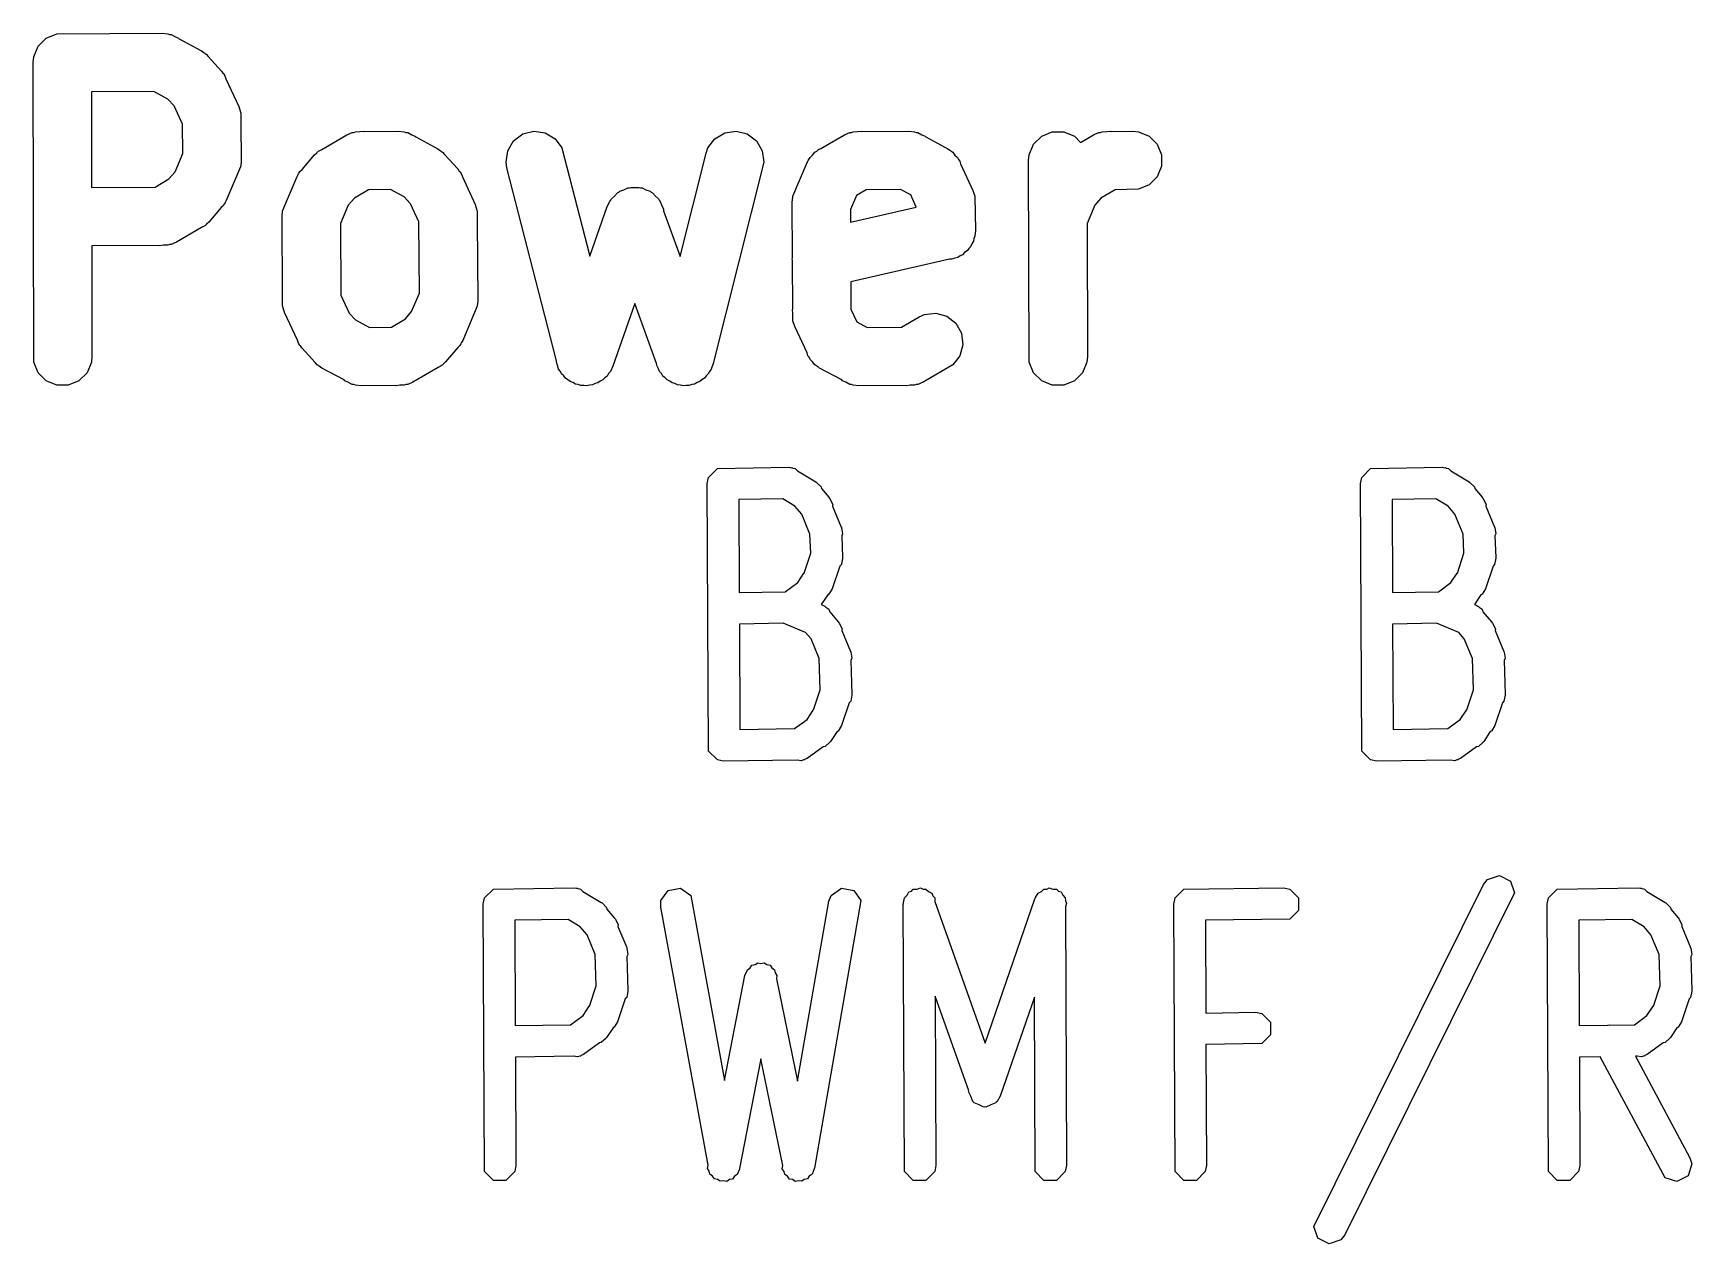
# Model space of a CAD drawing. Extents: x 124 to 187.4, y -113.2 to -74.
# Drawn here: x 180.01 to 185.08, y -92.39 to -88.68 of the extents above; entities that cross this region are included whole.
import ezdxf

# ---------------------------------------------------------------- set-up
doc = ezdxf.new("R2010")
doc.units = 0
doc.layers.add('BLACK', color=7, linetype='CONTINUOUS')

msp = doc.modelspace()

# ---------------------------------------------------------------- linework, layer by layer
at = {"layer": 'BLACK', "linetype": 'CONTINUOUS'}
for p, q in [((180.021716, -88.721471), (180.046547, -88.69664)), ((180.046547, -88.69664), (180.07899, -88.683201)), ((180.07899, -88.683201), (180.40131, -88.681472)), ((180.40131, -88.681472), (180.418868, -88.683201)), ((180.418868, -88.683201), (180.423887, -88.68528)), ((180.423887, -88.68528), (180.429283, -88.685929)), ((180.429283, -88.685929), (180.441794, -88.692697)), ((180.441794, -88.692697), (180.451311, -88.69664)), ((180.451311, -88.69664), (180.453939, -88.699268)), ((180.453939, -88.699268), (180.521623, -88.735887)), ((180.006548, -88.771472), (180.008277, -88.753914)), ((180.008277, -88.753914), (180.021716, -88.721471)), ((180.521623, -88.735887), (180.529702, -88.74154)), ((180.529702, -88.74154), (180.53181, -88.742562)), ((180.53181, -88.742562), (180.533019, -88.743861)), ((180.533019, -88.743861), (180.536079, -88.746002)), ((180.536079, -88.746002), (180.54182, -88.753314)), ((180.54182, -88.753314), (180.582862, -88.797394)), ((180.008277, -89.68903), (180.006548, -88.771472)), ((180.582862, -88.797394), (180.587427, -88.803675)), ((180.587427, -88.803675), (180.589127, -88.80529)), ((180.589127, -88.80529), (180.59005, -88.807283)), ((180.59005, -88.807283), (180.593235, -88.811665)), ((180.593235, -88.811665), (180.596681, -88.8216)), ((180.37578, -88.859974), (180.18502, -88.860997)), ((180.18502, -88.860997), (180.185573, -89.154057)), ((180.418659, -88.883172), (180.37578, -88.859974)), ((180.596681, -88.8216), (180.635934, -88.906347)), ((180.438156, -88.904112), (180.418659, -88.883172)), ((180.463889, -88.959669), (180.438156, -88.904112)), ((180.635934, -88.906347), (180.641485, -88.923094)), ((180.464959, -89.050149), (180.463889, -88.959669)), ((180.641485, -88.923094), (180.641514, -88.924262)), ((180.641514, -88.924262), (180.641962, -88.925342)), ((180.641962, -88.925342), (180.642324, -88.95599)), ((180.642324, -88.95599), (180.642381, -88.958199)), ((180.642381, -88.958199), (180.642351, -88.958275)), ((180.642351, -88.958275), (180.643691, -89.071472)), ((180.889826, -89.037959), (180.966709, -88.99303)), ((180.966709, -88.99303), (180.98286, -88.985929)), ((180.98286, -88.985929), (180.988255, -88.98528)), ((180.988255, -88.98528), (180.993275, -88.983201)), ((180.993275, -88.983201), (181.007051, -88.98302)), ((181.007051, -88.98302), (181.017725, -88.981737)), ((181.017725, -88.981737), (181.021625, -88.982829)), ((181.021625, -88.982829), (181.125119, -88.981472)), ((181.125119, -88.981472), (181.142677, -88.983201)), ((181.142677, -88.983201), (181.147696, -88.98528)), ((181.147696, -88.98528), (181.153091, -88.985929)), ((181.153091, -88.985929), (181.165599, -88.992696)), ((181.165599, -88.992696), (181.17512, -88.99664)), ((181.17512, -88.99664), (181.177749, -88.999269)), ((181.177749, -88.999269), (181.245433, -89.035887)), ((181.45933, -89.04143), (181.477284, -89.01125)), ((181.477284, -89.01125), (181.505421, -88.990239)), ((181.505421, -88.990239), (181.539457, -88.981595)), ((181.539457, -88.981595), (181.574209, -88.986635)), ((181.574209, -88.986635), (181.604389, -89.004589)), ((181.604389, -89.004589), (181.6254, -89.032726)), ((182.072458, -89.032726), (182.09347, -89.004589)), ((182.09347, -89.004589), (182.123649, -88.986634)), ((182.123649, -88.986634), (182.158402, -88.981595)), ((182.158402, -88.981595), (182.192437, -88.990239)), ((182.192437, -88.990239), (182.220574, -89.01125)), ((182.220574, -89.01125), (182.238529, -89.041429)), ((182.418477, -89.03513), (182.490519, -88.99303)), ((182.490519, -88.99303), (182.50667, -88.985929)), ((182.50667, -88.985929), (182.512065, -88.98528)), ((182.512065, -88.98528), (182.517085, -88.983201)), ((182.517085, -88.983201), (182.530493, -88.983064)), ((182.530493, -88.983064), (182.541535, -88.981737)), ((182.541535, -88.981737), (182.545723, -88.982909)), ((182.545723, -88.982909), (182.687024, -88.981472)), ((182.687024, -88.981472), (182.704582, -88.983201)), ((182.704582, -88.983201), (182.709601, -88.98528)), ((182.709601, -88.98528), (182.714996, -88.985929)), ((182.714996, -88.985929), (182.727504, -88.992696)), ((182.727504, -88.992696), (182.737025, -88.99664)), ((182.737025, -88.99664), (182.739654, -88.999269)), ((182.739654, -88.999269), (182.807338, -89.035887)), ((183.069335, -89.021471), (183.094166, -88.99664)), ((183.094166, -88.99664), (183.126609, -88.983201)), ((183.126609, -88.983201), (183.161725, -88.983201)), ((183.161725, -88.983201), (183.194168, -88.99664)), ((183.194168, -88.99664), (183.213376, -89.015848)), ((183.213376, -89.015848), (183.252425, -88.99303)), ((183.252425, -88.99303), (183.268575, -88.985929)), ((183.268575, -88.985929), (183.27397, -88.98528)), ((183.27397, -88.98528), (183.27899, -88.983201)), ((183.27899, -88.983201), (183.293488, -88.982933)), ((183.293488, -88.982933), (183.303441, -88.981737)), ((183.303441, -88.981737), (183.306835, -88.982687)), ((183.306835, -88.982687), (183.372738, -88.981472)), ((183.372738, -88.981472), (183.390296, -88.983201)), ((183.390296, -88.983201), (183.422739, -88.99664)), ((183.422739, -88.99664), (183.44757, -89.021471)), ((180.441312, -89.105662), (180.464959, -89.050149)), ((180.829722, -89.098918), (180.867376, -89.054536)), ((180.867376, -89.054536), (180.874618, -89.047843)), ((180.874618, -89.047843), (180.876064, -89.046002)), ((180.876064, -89.046002), (180.87755, -89.045133)), ((180.87755, -89.045133), (180.880333, -89.042562)), ((180.880333, -89.042562), (180.889826, -89.037959)), ((181.245433, -89.035887), (181.25351, -89.041539)), ((181.25351, -89.041539), (181.25562, -89.042562)), ((181.25562, -89.042562), (181.256831, -89.043863)), ((181.256831, -89.043863), (181.259888, -89.046002)), ((181.259888, -89.046002), (181.265625, -89.053308)), ((181.265625, -89.053308), (181.306672, -89.097394)), ((181.45429, -89.076182), (181.45933, -89.04143)), ((181.6254, -89.032726), (181.710695, -89.364794)), ((181.987002, -89.365782), (182.06646, -89.049318)), ((182.06646, -89.049318), (182.072458, -89.032726)), ((182.238529, -89.041429), (182.243568, -89.076182)), ((182.379568, -89.07186), (182.384921, -89.062433)), ((182.384921, -89.062433), (182.392996, -89.05476)), ((182.392996, -89.05476), (182.399874, -89.046002)), ((182.399874, -89.046002), (182.405954, -89.042448)), ((182.405954, -89.042448), (182.410379, -89.038245)), ((182.410379, -89.038245), (182.418477, -89.03513)), ((182.807338, -89.035887), (182.809997, -89.037747)), ((182.809997, -89.037747), (182.81129, -89.038245)), ((182.81129, -89.038245), (182.812916, -89.03979)), ((182.812916, -89.03979), (182.821793, -89.046002)), ((182.821793, -89.046002), (182.828669, -89.054759)), ((182.828669, -89.054759), (182.836747, -89.062434)), ((182.836747, -89.062434), (182.839694, -89.068798)), ((182.839694, -89.068798), (182.843481, -89.07362)), ((183.054167, -89.071472), (183.055896, -89.053914)), ((183.055896, -89.053914), (183.069335, -89.021471)), ((183.44757, -89.021471), (183.461009, -89.053914)), ((183.461009, -89.053914), (183.461009, -89.08903)), ((180.422297, -89.128075), (180.441312, -89.105662)), ((180.641485, -89.091278), (180.597838, -89.193739)), ((180.641514, -89.090109), (180.641485, -89.091278)), ((180.641962, -89.08903), (180.641514, -89.090109)), ((180.643691, -89.071472), (180.641962, -89.08903)), ((180.814305, -89.120633), (180.81814, -89.113877)), ((180.81814, -89.113877), (180.818908, -89.111665)), ((180.818908, -89.111665), (180.820385, -89.109924)), ((180.820385, -89.109924), (180.823016, -89.10529)), ((180.823016, -89.10529), (180.829722, -89.098918)), ((181.306672, -89.097394), (181.311239, -89.103678)), ((181.311239, -89.103678), (181.312937, -89.105291)), ((181.312937, -89.105291), (181.313859, -89.107281)), ((181.313859, -89.107281), (181.317045, -89.111665)), ((181.317045, -89.111665), (181.320493, -89.121605)), ((181.456936, -89.093626), (181.45429, -89.076182)), ((181.608857, -89.685079), (181.456936, -89.093626)), ((182.243568, -89.076182), (182.088541, -89.693626)), ((182.332563, -89.180237), (182.37621, -89.077776)), ((182.37621, -89.077776), (182.377813, -89.074951)), ((182.377813, -89.074951), (182.378186, -89.073621)), ((182.378186, -89.073621), (182.379568, -89.07186)), ((182.843481, -89.07362), (182.845855, -89.082099)), ((182.845855, -89.082099), (182.883553, -89.16349)), ((183.055896, -89.68903), (183.054167, -89.071472)), ((183.461009, -89.08903), (183.44757, -89.121473)), ((180.185573, -89.154057), (180.379618, -89.153016)), ((180.379618, -89.153016), (180.422297, -89.128075)), ((180.770658, -89.223094), (180.814305, -89.120633)), ((181.032818, -89.161183), (180.989845, -89.186296)), ((181.100193, -89.1603), (181.032818, -89.161183)), ((181.142469, -89.183172), (181.100193, -89.1603)), ((181.320493, -89.121605), (181.359743, -89.206347)), ((181.78643, -89.180401), (181.795172, -89.170719)), ((181.795172, -89.170719), (181.799365, -89.168725)), ((181.799365, -89.168725), (181.802814, -89.165612)), ((181.802814, -89.165612), (181.815108, -89.16124)), ((181.815108, -89.16124), (181.826887, -89.155641)), ((181.826887, -89.155641), (181.831524, -89.155403)), ((181.831524, -89.155403), (181.835901, -89.153848)), ((181.835901, -89.153848), (181.848929, -89.154514)), ((181.848929, -89.154514), (181.861957, -89.153848)), ((181.861957, -89.153848), (181.866333, -89.155403)), ((181.866333, -89.155403), (181.870971, -89.155641)), ((181.870971, -89.155641), (181.882749, -89.16124)), ((181.882749, -89.16124), (181.895044, -89.165612)), ((181.895044, -89.165612), (181.898492, -89.168725)), ((181.898492, -89.168725), (181.902686, -89.170719)), ((181.902686, -89.170719), (181.911427, -89.180401)), ((182.556516, -89.161249), (182.527464, -89.178227)), ((182.661871, -89.160177), (182.556516, -89.161249)), ((182.693103, -89.177074), (182.661871, -89.160177)), ((182.883553, -89.16349), (182.889104, -89.180237)), ((183.318739, -89.161062), (183.27556, -89.186295)), ((183.390296, -89.159743), (183.318739, -89.161062)), ((183.422739, -89.146304), (183.390296, -89.159743)), ((183.44757, -89.121473), (183.422739, -89.146304)), ((180.58242, -89.215453), (180.544767, -89.259836)), ((180.589127, -89.209082), (180.58242, -89.215453)), ((180.591757, -89.204447), (180.589127, -89.209082)), ((180.593235, -89.202707), (180.591757, -89.204447)), ((180.594002, -89.200494), (180.593235, -89.202707)), ((180.597838, -89.193739), (180.594002, -89.200494)), ((180.97083, -89.208709), (180.94697, -89.26472)), ((180.989845, -89.186296), (180.97083, -89.208709)), ((181.161967, -89.204113), (181.142469, -89.183172)), ((181.187604, -89.259464), (181.161967, -89.204113)), ((181.359743, -89.206347), (181.365294, -89.223094)), ((181.710695, -89.364794), (181.76413, -89.212749)), ((181.76413, -89.212749), (181.771641, -89.196785)), ((181.771641, -89.196785), (181.774754, -89.193336)), ((181.774754, -89.193336), (181.776748, -89.189143)), ((181.776748, -89.189143), (181.78643, -89.180401)), ((181.911427, -89.180401), (181.92111, -89.189143)), ((181.92111, -89.189143), (181.923103, -89.193336)), ((181.923103, -89.193336), (181.926217, -89.196785)), ((181.926217, -89.196785), (181.930797, -89.209519)), ((181.930797, -89.209519), (181.936188, -89.220858)), ((181.936188, -89.220858), (181.936405, -89.225111)), ((182.330357, -89.200043), (182.332086, -89.182485)), ((182.331168, -89.369192), (182.330357, -89.200043)), ((182.332086, -89.182485), (182.332533, -89.181405)), ((182.332533, -89.181405), (182.332563, -89.180237)), ((182.527464, -89.178227), (182.508817, -89.222)), ((182.508817, -89.222), (182.509002, -89.260491)), ((182.509002, -89.260491), (182.710341, -89.214292)), ((182.710341, -89.214292), (182.693103, -89.177074)), ((182.889104, -89.180237), (182.889133, -89.181405)), ((182.889133, -89.181405), (182.889581, -89.182485)), ((182.889581, -89.182485), (182.891271, -89.283463)), ((183.256545, -89.208709), (183.233025, -89.26392)), ((183.27556, -89.186295), (183.256545, -89.208709)), ((180.53181, -89.27181), (180.522316, -89.276412)), ((180.534592, -89.269238), (180.53181, -89.27181)), ((180.536079, -89.26837), (180.534592, -89.269238)), ((180.537524, -89.266528), (180.536079, -89.26837)), ((180.544767, -89.259836), (180.537524, -89.266528)), ((180.768452, -89.2429), (180.770181, -89.225342)), ((180.76997, -89.484201), (180.768452, -89.2429)), ((180.770181, -89.225342), (180.770628, -89.224262)), ((180.770628, -89.224262), (180.770658, -89.223094)), ((180.94697, -89.26472), (180.948347, -89.483476)), ((181.188981, -89.478223), (181.187604, -89.259464)), ((181.365294, -89.223094), (181.365323, -89.224262)), ((181.365323, -89.224262), (181.365771, -89.225342)), ((181.365771, -89.225342), (181.365908, -89.247164)), ((181.365908, -89.247164), (181.36619, -89.258199)), ((181.36619, -89.258199), (181.365981, -89.258741)), ((181.365981, -89.258741), (181.3675, -89.500043)), ((181.936405, -89.225111), (181.987002, -89.365782)), ((183.233025, -89.26392), (183.234167, -89.671472)), ((180.445434, -89.321342), (180.429283, -89.328443)), ((180.522316, -89.276412), (180.445434, -89.321342)), ((182.885293, -89.318112), (182.879959, -89.326542)), ((182.886614, -89.310476), (182.885293, -89.318112)), ((182.889581, -89.303315), (182.886614, -89.310476)), ((182.89131, -89.285757), (182.889581, -89.303315)), ((182.891271, -89.283463), (182.891282, -89.28351)), ((182.891282, -89.28351), (182.891273, -89.28356)), ((182.891273, -89.28356), (182.89131, -89.285757)), ((180.389747, -89.331327), (180.185909, -89.33242)), ((180.185909, -89.33242), (180.186548, -89.671472)), ((180.394418, -89.332635), (180.389747, -89.331327)), ((180.40602, -89.331239), (180.394418, -89.332635)), ((180.418868, -89.331171), (180.40602, -89.331239)), ((180.423887, -89.329091), (180.418868, -89.331171)), ((180.429283, -89.328443), (180.423887, -89.329091)), ((182.330385, -89.373719), (182.331168, -89.369192)), ((182.331207, -89.377375), (182.330385, -89.373719)), ((182.811637, -89.374028), (182.509879, -89.443268)), ((182.818868, -89.374028), (182.811637, -89.374028)), ((182.827847, -89.370308), (182.818868, -89.374028)), ((182.837816, -89.368021), (182.827847, -89.370308)), ((182.844152, -89.363554), (182.837816, -89.368021)), ((182.851311, -89.360589), (182.844152, -89.363554)), ((182.858363, -89.353536), (182.851311, -89.360589)), ((182.866518, -89.347788), (182.858363, -89.353536)), ((182.870661, -89.341238), (182.866518, -89.347788)), ((182.876142, -89.335758), (182.870661, -89.341238)), ((182.879959, -89.326542), (182.876142, -89.335758)), ((182.331925, -89.526929), (182.331207, -89.377375)), ((182.509879, -89.443268), (182.510277, -89.526388)), ((180.769762, -89.484744), (180.76997, -89.484201)), ((180.770043, -89.495778), (180.769762, -89.484744)), ((180.770181, -89.517601), (180.770043, -89.495778)), ((180.770628, -89.51868), (180.770181, -89.517601)), ((180.770658, -89.519849), (180.770628, -89.51868)), ((180.776209, -89.536596), (180.770658, -89.519849)), ((180.948347, -89.483476), (180.973986, -89.538831)), ((181.165122, -89.534233), (181.188981, -89.478223)), ((181.365294, -89.519849), (181.321648, -89.622309)), ((181.365323, -89.51868), (181.365294, -89.519849)), ((181.365771, -89.517601), (181.365323, -89.51868)), ((181.3675, -89.500043), (181.365771, -89.517601)), ((181.849019, -89.509063), (181.781386, -89.701509)), ((181.915278, -89.693278), (181.849019, -89.509063)), ((182.510277, -89.526388), (182.528564, -89.565869)), ((180.815462, -89.621345), (180.776209, -89.536596)), ((180.973986, -89.538831), (180.993482, -89.559771)), ((180.993482, -89.559771), (181.035758, -89.582643)), ((181.103134, -89.58176), (181.146106, -89.556648)), ((181.146106, -89.556648), (181.165122, -89.534233)), ((182.331667, -89.527601), (182.331925, -89.526929)), ((182.331988, -89.540211), (182.331667, -89.527601)), ((182.332086, -89.560458), (182.331988, -89.540211)), ((182.332533, -89.561537), (182.332086, -89.560458)), ((182.332563, -89.562706), (182.332533, -89.561537)), ((182.338114, -89.579453), (182.332563, -89.562706)), ((182.528564, -89.565869), (182.559795, -89.582766)), ((182.665151, -89.581694), (182.719092, -89.550173)), ((182.719092, -89.550173), (182.735242, -89.543072)), ((182.735242, -89.543072), (182.770108, -89.53888)), ((182.770108, -89.53888), (182.803923, -89.548348)), ((182.803923, -89.548348), (182.831542, -89.570036)), ((182.831542, -89.570036), (182.848758, -89.600643)), ((180.818908, -89.631277), (180.815462, -89.621345)), ((181.035758, -89.582643), (181.103134, -89.58176)), ((181.321648, -89.622309), (181.317812, -89.629064)), ((182.375812, -89.660844), (182.338114, -89.579453)), ((182.559795, -89.582766), (182.665151, -89.581694)), ((182.848758, -89.600643), (182.85295, -89.635508)), ((180.186548, -89.671472), (180.184819, -89.68903)), ((180.822092, -89.635658), (180.818908, -89.631277)), ((180.823016, -89.637653), (180.822092, -89.635658)), ((180.824714, -89.639266), (180.823016, -89.637653)), ((180.82928, -89.645549), (180.824714, -89.639266)), ((180.870322, -89.68963), (180.82928, -89.645549)), ((181.30623, -89.644024), (181.268578, -89.688407)), ((181.312937, -89.637652), (181.30623, -89.644024)), ((181.315567, -89.633018), (181.312937, -89.637652)), ((181.317045, -89.631277), (181.315567, -89.633018)), ((181.317812, -89.629064), (181.317045, -89.631277)), ((182.378186, -89.669323), (182.375812, -89.660844)), ((182.381972, -89.674144), (182.378186, -89.669323)), ((182.384921, -89.680511), (182.381972, -89.674144)), ((182.843481, -89.669324), (182.821793, -89.696942)), ((182.85295, -89.635508), (182.843481, -89.669324)), ((183.234167, -89.671472), (183.232438, -89.68903)), ((180.021716, -89.721473), (180.008277, -89.68903)), ((180.046547, -89.746304), (180.021716, -89.721473)), ((180.17138, -89.721473), (180.146549, -89.746304)), ((180.184819, -89.68903), (180.17138, -89.721473)), ((180.876064, -89.696942), (180.870322, -89.68963)), ((180.879123, -89.699082), (180.876064, -89.696942)), ((180.880332, -89.700381), (180.879123, -89.699082)), ((180.882437, -89.701401), (180.880332, -89.700381)), ((180.890519, -89.707057), (180.882437, -89.701401)), ((180.958203, -89.743675), (180.890519, -89.707057)), ((181.246121, -89.704986), (181.169242, -89.749914)), ((181.255621, -89.700381), (181.246121, -89.704986)), ((181.258403, -89.697809), (181.255621, -89.700381)), ((181.259888, -89.696942), (181.258403, -89.697809)), ((181.261331, -89.695103), (181.259888, -89.696942)), ((181.268578, -89.688407), (181.261331, -89.695103)), ((181.609289, -89.693514), (181.608857, -89.685079)), ((181.613063, -89.701454), (181.609289, -89.693514)), ((181.615315, -89.710218), (181.613063, -89.701454)), ((181.620586, -89.717276), (181.615315, -89.710218)), ((181.624367, -89.725229), (181.620586, -89.717276)), ((181.630989, -89.731207), (181.624367, -89.725229)), ((181.767934, -89.724123), (181.763431, -89.731694)), ((181.773836, -89.717587), (181.767934, -89.724123)), ((181.781347, -89.701623), (181.773836, -89.717587)), ((181.781383, -89.701519), (181.781347, -89.701623)), ((181.781386, -89.701515), (181.781383, -89.701519)), ((181.781386, -89.701509), (181.781386, -89.701515)), ((181.916473, -89.701514), (181.915278, -89.693278)), ((181.920944, -89.709029), (181.916473, -89.701514)), ((181.924022, -89.717587), (181.920944, -89.709029)), ((181.929924, -89.724125), (181.924022, -89.717587)), ((181.934427, -89.731694), (181.929924, -89.724125)), ((182.073491, -89.725229), (182.066871, -89.731205)), ((182.077271, -89.717277), (182.073491, -89.725229)), ((182.082543, -89.710218), (182.077271, -89.717277)), ((182.088541, -89.693626), (182.082543, -89.710218)), ((182.392997, -89.688184), (182.384921, -89.680511)), ((182.399874, -89.696942), (182.392997, -89.688184)), ((182.408753, -89.703155), (182.399874, -89.696942)), ((182.410378, -89.704699), (182.408753, -89.703155)), ((182.411668, -89.705195), (182.410378, -89.704699)), ((182.414329, -89.707057), (182.411668, -89.705195)), ((182.482013, -89.743675), (182.414329, -89.707057)), ((182.821793, -89.696942), (182.731147, -89.749914)), ((183.069335, -89.721473), (183.055896, -89.68903)), ((183.094166, -89.746304), (183.069335, -89.721473)), ((183.218999, -89.721473), (183.194168, -89.746304)), ((183.232438, -89.68903), (183.218999, -89.721473)), ((180.07899, -89.759743), (180.046547, -89.746304)), ((180.114106, -89.759743), (180.07899, -89.759743)), ((180.146549, -89.746304), (180.114106, -89.759743)), ((180.960832, -89.746304), (180.958203, -89.743675)), ((180.970348, -89.750246), (180.960832, -89.746304)), ((180.98286, -89.757015), (180.970348, -89.750246)), ((180.988255, -89.757663), (180.98286, -89.757015)), ((180.993275, -89.759743), (180.988255, -89.757663)), ((181.010833, -89.761472), (180.993275, -89.759743)), ((181.114325, -89.760114), (181.010833, -89.761472)), ((181.118226, -89.761207), (181.114325, -89.760114)), ((181.128899, -89.759923), (181.118226, -89.761207)), ((181.142677, -89.759743), (181.128899, -89.759923)), ((181.147696, -89.757663), (181.142677, -89.759743)), ((181.153091, -89.757015), (181.147696, -89.757663)), ((181.169242, -89.749914), (181.153091, -89.757015)), ((181.636327, -89.738355), (181.630989, -89.731207)), ((181.643894, -89.742857), (181.636327, -89.738355)), ((181.650433, -89.74876), (181.643894, -89.742857)), ((181.658839, -89.751749), (181.650433, -89.74876)), ((181.666506, -89.75631), (181.658839, -89.751749)), ((181.675222, -89.757573), (181.666506, -89.75631)), ((181.68352, -89.760524), (181.675222, -89.757573)), ((181.692428, -89.760068), (181.68352, -89.760524)), ((181.701259, -89.761349), (181.692428, -89.760068)), ((181.709797, -89.75918), (181.701259, -89.761349)), ((181.71859, -89.758731), (181.709797, -89.75918)), ((181.726644, -89.754901), (181.71859, -89.758731)), ((181.735294, -89.752705), (181.726644, -89.754901)), ((181.742353, -89.747433), (181.735294, -89.752705)), ((181.750305, -89.743653), (181.742353, -89.747433)), ((181.756281, -89.737033), (181.750305, -89.743653)), ((181.763431, -89.731694), (181.756281, -89.737033)), ((181.941576, -89.737033), (181.934427, -89.731694)), ((181.947553, -89.743653), (181.941576, -89.737033)), ((181.955504, -89.747433), (181.947553, -89.743653)), ((181.962564, -89.752705), (181.955504, -89.747433)), ((181.971213, -89.754901), (181.962564, -89.752705)), ((181.979268, -89.758731), (181.971213, -89.754901)), ((181.988061, -89.75918), (181.979268, -89.758731)), ((181.9966, -89.761349), (181.988061, -89.75918)), ((182.005429, -89.760068), (181.9966, -89.761349)), ((182.014338, -89.760524), (182.005429, -89.760068)), ((182.022638, -89.757572), (182.014338, -89.760524)), ((182.031352, -89.756309), (182.022638, -89.757572)), ((182.039015, -89.751749), (182.031352, -89.756309)), ((182.047425, -89.74876), (182.039015, -89.751749)), ((182.053963, -89.742857), (182.047425, -89.74876)), ((182.061532, -89.738355), (182.053963, -89.742857)), ((182.066871, -89.731205), (182.061532, -89.738355)), ((182.484642, -89.746304), (182.482013, -89.743675)), ((182.494158, -89.750246), (182.484642, -89.746304)), ((182.50667, -89.757015), (182.494158, -89.750246)), ((182.512065, -89.757663), (182.50667, -89.757015)), ((182.517085, -89.759743), (182.512065, -89.757663)), ((182.534643, -89.761472), (182.517085, -89.759743)), ((182.675942, -89.760034), (182.534643, -89.761472)), ((182.680131, -89.761207), (182.675942, -89.760034)), ((182.691172, -89.759879), (182.680131, -89.761207)), ((182.704582, -89.759743), (182.691172, -89.759879)), ((182.709601, -89.757663), (182.704582, -89.759743)), ((182.714996, -89.757015), (182.709601, -89.757663)), ((182.731147, -89.749914), (182.714996, -89.757015)), ((183.126609, -89.759743), (183.094166, -89.746304)), ((183.161725, -89.759743), (183.126609, -89.759743)), ((183.194168, -89.746304), (183.161725, -89.759743)), ((182.074163, -90.041784), (182.101223, -90.014724)), ((182.101223, -90.014724), (182.320357, -90.010918)), ((182.320357, -90.010918), (182.327605, -90.012359)), ((182.327605, -90.012359), (182.33006, -90.011869)), ((182.33006, -90.011869), (182.332466, -90.013326)), ((182.332466, -90.013326), (182.339491, -90.014724)), ((182.339491, -90.014724), (182.346741, -90.021974)), ((182.346741, -90.021974), (182.402865, -90.055974)), ((184.074163, -90.041784), (184.101223, -90.014724)), ((184.101223, -90.014724), (184.320357, -90.010918)), ((184.320357, -90.010918), (184.327605, -90.012359)), ((184.327605, -90.012359), (184.33006, -90.011869)), ((184.33006, -90.011869), (184.332466, -90.013326)), ((184.332466, -90.013326), (184.339491, -90.014724)), ((184.339491, -90.014724), (184.346741, -90.021974)), ((184.346741, -90.021974), (184.402865, -90.055974)), ((182.070357, -90.060918), (182.074163, -90.041784)), ((182.074163, -90.880052), (182.070357, -90.060918)), ((182.402865, -90.055974), (182.402975, -90.05599)), ((182.402975, -90.05599), (182.403062, -90.056094)), ((182.403062, -90.056094), (182.405235, -90.05741)), ((182.405235, -90.05741), (182.419044, -90.071191)), ((182.419044, -90.071191), (182.420055, -90.07625)), ((182.420055, -90.07625), (182.442571, -90.102957)), ((184.070357, -90.060918), (184.074163, -90.041784)), ((184.074163, -90.880052), (184.070357, -90.060918)), ((184.402865, -90.055974), (184.402975, -90.05599)), ((184.402975, -90.05599), (184.403062, -90.056094)), ((184.403062, -90.056094), (184.405235, -90.05741)), ((184.405235, -90.05741), (184.419044, -90.071191)), ((184.419044, -90.071191), (184.420055, -90.07625)), ((184.420055, -90.07625), (184.442571, -90.102957)), ((182.301295, -90.107775), (182.166868, -90.11011)), ((182.166868, -90.11011), (182.168189, -90.394512)), ((182.338697, -90.130433), (182.301295, -90.107775)), ((182.359381, -90.154967), (182.338697, -90.130433)), ((182.442571, -90.102957), (182.442606, -90.102973)), ((182.442606, -90.102973), (182.442626, -90.103022)), ((182.442626, -90.103022), (182.446071, -90.107108)), ((182.446071, -90.107108), (182.454507, -90.124699)), ((182.454507, -90.124699), (182.453794, -90.129687)), ((182.453794, -90.129687), (182.48077, -90.194099)), ((184.301295, -90.107775), (184.166868, -90.11011)), ((184.166868, -90.11011), (184.168189, -90.394512)), ((184.338697, -90.130433), (184.301295, -90.107775)), ((184.359381, -90.154967), (184.338697, -90.130433)), ((184.442571, -90.102957), (184.442606, -90.102973)), ((184.442606, -90.102973), (184.442626, -90.103022)), ((184.442626, -90.103022), (184.446071, -90.107108)), ((184.446071, -90.107108), (184.454507, -90.124699)), ((184.454507, -90.124699), (184.453794, -90.129687)), ((184.453794, -90.129687), (184.48077, -90.194099)), ((182.384729, -90.215492), (182.359381, -90.154967)), ((184.384729, -90.215492), (184.359381, -90.154967)), ((182.387073, -90.274194), (182.384729, -90.215492)), ((182.48077, -90.194099), (182.480836, -90.194165)), ((182.480836, -90.194165), (182.480839, -90.194264)), ((182.480839, -90.194264), (182.481459, -90.195743)), ((182.481459, -90.195743), (182.484613, -90.214995)), ((182.484613, -90.214995), (182.481905, -90.220951)), ((182.481905, -90.220951), (182.48457, -90.287699)), ((184.387073, -90.274194), (184.384729, -90.215492)), ((184.48077, -90.194099), (184.480836, -90.194165)), ((184.480836, -90.194165), (184.480839, -90.194264)), ((184.480839, -90.194264), (184.481459, -90.195743)), ((184.481459, -90.195743), (184.484613, -90.214995)), ((184.484613, -90.214995), (184.481905, -90.220951)), ((184.481905, -90.220951), (184.48457, -90.287699)), ((182.366875, -90.334958), (182.387073, -90.274194)), ((182.48457, -90.287699), (182.484613, -90.287793)), ((182.484613, -90.287793), (182.484578, -90.287896)), ((182.484578, -90.287896), (182.484642, -90.289489)), ((184.366875, -90.334958), (184.387073, -90.274194)), ((184.48457, -90.287699), (184.484613, -90.287793)), ((184.484613, -90.287793), (184.484578, -90.287896)), ((184.484578, -90.287896), (184.484642, -90.289489)), ((182.347236, -90.36402), (182.366071, -90.33568)), ((182.366071, -90.33568), (182.366875, -90.334958)), ((182.476122, -90.313336), (182.452888, -90.383236)), ((182.480836, -90.308623), (182.476122, -90.313336)), ((182.484642, -90.289489), (182.480836, -90.308623)), ((184.347236, -90.36402), (184.366071, -90.33568)), ((184.366071, -90.33568), (184.366875, -90.334958)), ((184.476122, -90.313336), (184.452888, -90.383236)), ((184.480836, -90.308623), (184.476122, -90.313336)), ((184.484642, -90.289489), (184.480836, -90.308623)), ((182.308873, -90.392069), (182.347236, -90.36402)), ((182.452888, -90.383236), (182.442606, -90.399815)), ((184.308873, -90.392069), (184.347236, -90.36402)), ((184.452888, -90.383236), (184.442606, -90.399815)), ((182.168189, -90.394512), (182.308873, -90.392069)), ((182.43897, -90.401467), (182.41912, -90.431336)), ((182.41912, -90.431336), (182.426378, -90.434274)), ((182.426378, -90.434274), (182.429805, -90.436693)), ((182.429805, -90.436693), (182.431547, -90.436942)), ((182.431547, -90.436942), (182.433586, -90.439361)), ((182.433586, -90.439361), (182.442317, -90.445523)), ((182.442606, -90.399815), (182.43897, -90.401467)), ((184.168189, -90.394512), (184.308873, -90.392069)), ((184.43897, -90.401467), (184.41912, -90.431336)), ((184.41912, -90.431336), (184.426378, -90.434274)), ((184.426378, -90.434274), (184.429805, -90.436693)), ((184.429805, -90.436693), (184.431547, -90.436942)), ((184.431547, -90.436942), (184.433586, -90.439361)), ((184.433586, -90.439361), (184.442317, -90.445523)), ((184.442606, -90.399815), (184.43897, -90.401467)), ((182.302864, -90.4887), (182.168638, -90.491031)), ((182.168638, -90.491031), (182.170137, -90.813665)), ((182.371589, -90.516511), (182.302864, -90.4887)), ((182.442317, -90.445523), (182.445283, -90.453236)), ((182.445283, -90.453236), (182.471142, -90.483909)), ((182.471142, -90.483909), (182.471176, -90.483925)), ((182.471176, -90.483925), (182.471196, -90.483973)), ((182.471196, -90.483973), (182.474642, -90.488061)), ((182.474642, -90.488061), (182.483078, -90.505652)), ((184.302864, -90.4887), (184.168638, -90.491031)), ((184.168638, -90.491031), (184.170137, -90.813665)), ((184.371589, -90.516511), (184.302864, -90.4887)), ((184.442317, -90.445523), (184.445283, -90.453236)), ((184.445283, -90.453236), (184.471142, -90.483909)), ((184.471142, -90.483909), (184.471176, -90.483925)), ((184.471176, -90.483925), (184.471196, -90.483973)), ((184.471196, -90.483973), (184.474642, -90.488061)), ((184.474642, -90.488061), (184.483078, -90.505652)), ((182.387953, -90.535921), (182.371589, -90.516511)), ((182.413274, -90.59638), (182.387953, -90.535921)), ((182.483078, -90.505652), (182.482365, -90.51064)), ((182.482365, -90.51064), (182.509341, -90.57505)), ((184.387953, -90.535921), (184.371589, -90.516511)), ((184.413274, -90.59638), (184.387953, -90.535921)), ((184.483078, -90.505652), (184.482365, -90.51064)), ((184.482365, -90.51064), (184.509341, -90.57505)), ((182.509341, -90.57505), (182.509408, -90.575117)), ((182.509408, -90.575117), (182.50941, -90.575215)), ((182.50941, -90.575215), (182.51003, -90.576694)), ((182.51003, -90.576694), (182.513185, -90.595946)), ((184.509341, -90.57505), (184.509408, -90.575117)), ((184.509408, -90.575117), (184.50941, -90.575215)), ((184.50941, -90.575215), (184.51003, -90.576694)), ((184.51003, -90.576694), (184.513185, -90.595946)), ((182.416006, -90.692157), (182.413274, -90.59638)), ((182.513185, -90.595946), (182.51019, -90.602535)), ((182.51019, -90.602535), (182.513164, -90.706796)), ((184.416006, -90.692157), (184.413274, -90.59638)), ((184.513185, -90.595946), (184.51019, -90.602535)), ((184.51019, -90.602535), (184.513164, -90.706796)), ((182.395447, -90.754005), (182.416006, -90.692157)), ((184.395447, -90.754005), (184.416006, -90.692157)), ((182.504693, -90.732385), (182.481458, -90.802284)), ((182.509408, -90.727671), (182.504693, -90.732385)), ((182.513214, -90.708537), (182.509408, -90.727671)), ((182.513164, -90.706796), (182.513185, -90.706842)), ((182.513185, -90.706842), (182.513167, -90.706895)), ((182.513167, -90.706895), (182.513214, -90.708537)), ((184.504693, -90.732385), (184.481458, -90.802284)), ((184.509408, -90.727671), (184.504693, -90.732385)), ((184.513214, -90.708537), (184.509408, -90.727671)), ((184.513164, -90.706796), (184.513185, -90.706842)), ((184.513185, -90.706842), (184.513167, -90.706895)), ((184.513167, -90.706895), (184.513214, -90.708537)), ((182.337476, -90.811093), (182.375807, -90.783068)), ((182.375807, -90.783068), (182.394641, -90.754728)), ((182.394641, -90.754728), (182.395447, -90.754005)), ((184.337476, -90.811093), (184.375807, -90.783068)), ((184.375807, -90.783068), (184.394641, -90.754728)), ((184.394641, -90.754728), (184.395447, -90.754005)), ((182.170137, -90.813665), (182.337476, -90.811093)), ((182.467541, -90.820514), (182.447656, -90.850437)), ((182.471176, -90.818863), (182.467541, -90.820514)), ((182.481458, -90.802284), (182.471176, -90.818863)), ((184.170137, -90.813665), (184.337476, -90.811093)), ((184.467541, -90.820514), (184.447656, -90.850437)), ((184.471176, -90.818863), (184.467541, -90.820514)), ((184.481458, -90.802284), (184.471176, -90.818863)), ((182.101223, -90.907112), (182.074163, -90.880052)), ((182.425677, -90.866684), (182.376663, -90.902521)), ((182.431547, -90.865846), (182.425677, -90.866684)), ((182.446072, -90.852822), (182.431547, -90.865846)), ((182.447427, -90.850781), (182.446072, -90.852822)), ((182.447615, -90.850645), (182.447427, -90.850781)), ((182.447656, -90.850437), (182.447615, -90.850645)), ((184.101223, -90.907112), (184.074163, -90.880052)), ((184.425677, -90.866684), (184.376663, -90.902521)), ((184.431547, -90.865846), (184.425677, -90.866684)), ((184.446072, -90.852822), (184.431547, -90.865846)), ((184.447427, -90.850781), (184.446072, -90.852822)), ((184.447615, -90.850645), (184.447427, -90.850781)), ((184.447656, -90.850437), (184.447615, -90.850645)), ((182.120357, -90.910918), (182.101223, -90.907112)), ((182.346047, -90.90745), (182.120357, -90.910918)), ((182.358631, -90.909967), (182.346047, -90.90745)), ((182.365447, -90.907152), (182.358631, -90.909967)), ((182.368062, -90.907112), (182.365447, -90.907152)), ((182.369832, -90.905341), (182.368062, -90.907112)), ((182.376663, -90.902521), (182.369832, -90.905341)), ((184.120357, -90.910918), (184.101223, -90.907112)), ((184.346047, -90.90745), (184.120357, -90.910918)), ((184.358631, -90.909967), (184.346047, -90.90745)), ((184.365447, -90.907152), (184.358631, -90.909967)), ((184.368062, -90.907112), (184.365447, -90.907152)), ((184.369832, -90.905341), (184.368062, -90.907112)), ((184.376663, -90.902521), (184.369832, -90.905341)), ((181.388449, -91.329739), (181.415509, -91.302679)), ((181.415509, -91.302679), (181.663214, -91.298873)), ((181.663214, -91.298873), (181.670462, -91.300314)), ((181.670462, -91.300314), (181.672917, -91.299824)), ((181.672917, -91.299824), (181.675323, -91.301281)), ((181.675323, -91.301281), (181.682348, -91.302679)), ((181.682348, -91.302679), (181.689598, -91.309929)), ((181.950543, -91.306762), (181.988216, -91.300035)), ((181.988216, -91.300035), (182.019611, -91.321916)), ((182.449675, -91.321917), (182.48107, -91.300035)), ((182.48107, -91.300035), (182.518743, -91.306762)), ((182.695147, -91.308754), (182.701223, -91.302679)), ((182.701223, -91.302679), (182.712506, -91.302679)), ((182.712506, -91.302679), (182.723157, -91.298951)), ((182.723157, -91.298951), (182.7309, -91.302679)), ((182.7309, -91.302679), (182.739491, -91.302679)), ((182.739491, -91.302679), (182.747469, -91.310657)), ((183.093244, -91.310657), (183.101223, -91.302679)), ((183.101223, -91.302679), (183.109816, -91.302679)), ((183.109816, -91.302679), (183.117557, -91.298952)), ((183.117557, -91.298952), (183.128206, -91.302679)), ((183.128206, -91.302679), (183.139491, -91.302679)), ((183.139491, -91.302679), (183.145567, -91.308755)), ((183.502735, -91.329739), (183.529795, -91.302679)), ((183.529795, -91.302679), (183.834643, -91.298873)), ((183.834643, -91.298873), (183.853777, -91.302679)), ((183.853777, -91.302679), (183.880837, -91.329739)), ((183.927626, -92.335804), (184.447065, -91.288417)), ((184.447065, -91.288417), (184.459026, -91.273005)), ((184.459026, -91.273005), (184.495331, -91.260903)), ((184.495331, -91.260903), (184.529559, -91.278017)), ((184.529559, -91.278017), (184.54166, -91.314322)), ((184.645592, -91.329739), (184.672652, -91.302679)), ((184.672652, -91.302679), (184.920357, -91.298873)), ((184.920357, -91.298873), (184.927605, -91.300314)), ((184.927605, -91.300314), (184.93006, -91.299824)), ((184.93006, -91.299824), (184.932466, -91.301281)), ((184.932466, -91.301281), (184.939491, -91.302679)), ((184.939491, -91.302679), (184.946741, -91.309929)), ((181.384643, -91.348873), (181.388449, -91.329739)), ((181.388449, -92.168007), (181.384643, -91.348873)), ((181.689598, -91.309929), (181.745722, -91.343929)), ((181.745722, -91.343929), (181.745832, -91.343945)), ((181.745832, -91.343945), (181.745919, -91.344049)), ((181.745919, -91.344049), (181.748092, -91.345365)), ((181.748092, -91.345365), (181.761901, -91.359146)), ((181.928279, -91.357663), (181.928662, -91.338157)), ((181.928662, -91.338157), (181.950543, -91.306762)), ((182.019611, -91.321916), (182.123505, -91.888726)), ((182.346751, -91.891197), (182.442565, -91.340084)), ((182.540624, -91.338158), (182.398149, -92.157663)), ((182.442565, -91.340084), (182.449675, -91.321917)), ((182.518743, -91.306762), (182.540624, -91.338158)), ((182.670357, -91.348873), (182.670633, -91.34748)), ((182.674163, -92.168007), (182.670357, -91.348873)), ((182.670435, -91.346073), (182.671251, -91.344378)), ((182.670633, -91.34748), (182.670435, -91.346073)), ((182.671251, -91.344378), (182.674163, -91.329739)), ((182.674163, -91.329739), (182.682141, -91.32176)), ((182.682141, -91.32176), (182.687037, -91.311593)), ((182.687037, -91.311593), (182.695147, -91.308754)), ((182.747469, -91.310657), (182.757637, -91.315553)), ((182.757637, -91.315553), (182.760562, -91.32375)), ((182.760562, -91.32375), (182.766551, -91.329739)), ((182.766551, -91.329739), (182.766601, -91.340674)), ((182.766601, -91.340674), (182.921423, -91.774523)), ((182.921423, -91.774523), (183.073164, -91.332356)), ((183.073164, -91.332356), (183.073885, -91.331132)), ((183.073885, -91.331132), (183.074163, -91.329739)), ((183.074163, -91.329739), (183.075491, -91.32841)), ((183.075491, -91.32841), (183.083077, -91.315553)), ((183.083077, -91.315553), (183.093244, -91.310657)), ((183.145567, -91.308755), (183.153677, -91.311594)), ((183.153677, -91.311594), (183.158571, -91.321759)), ((183.158571, -91.321759), (183.166551, -91.329739)), ((183.166551, -91.329739), (183.166591, -91.338416)), ((183.166591, -91.338416), (183.170278, -91.346074)), ((183.170278, -91.346074), (183.166675, -91.356571)), ((183.498929, -91.348873), (183.502735, -91.329739)), ((183.502735, -92.168007), (183.498929, -91.348873)), ((183.880837, -91.329739), (183.880837, -91.368007)), ((184.54166, -91.314322), (184.022221, -92.36171)), ((184.641786, -91.348873), (184.645592, -91.329739)), ((184.645592, -92.168007), (184.641786, -91.348873)), ((184.946741, -91.309929), (185.002865, -91.343929)), ((185.002865, -91.343929), (185.002975, -91.343945)), ((185.002975, -91.343945), (185.003062, -91.344049)), ((185.003062, -91.344049), (185.005235, -91.345365)), ((185.005235, -91.345365), (185.019044, -91.359146)), ((181.644029, -91.395655), (181.481154, -91.398158)), ((181.481154, -91.398158), (181.482653, -91.720694)), ((181.681554, -91.418388), (181.644029, -91.395655)), ((181.761901, -91.359146), (181.762912, -91.364205)), ((181.762912, -91.364205), (181.785428, -91.390911)), ((181.785428, -91.390911), (181.785462, -91.390927)), ((181.785462, -91.390927), (181.785482, -91.390976)), ((181.785482, -91.390976), (181.788928, -91.395063)), ((181.788928, -91.395063), (181.797364, -91.412654)), ((182.073246, -92.148554), (181.928279, -91.357663)), ((183.166675, -91.356571), (183.170357, -92.148873)), ((183.853777, -91.395067), (183.595441, -91.398292)), ((183.595441, -91.398292), (183.596761, -91.682467)), ((183.880837, -91.368007), (183.853777, -91.395067)), ((184.901172, -91.395655), (184.738297, -91.398158)), ((184.738297, -91.398158), (184.739796, -91.720694)), ((184.938697, -91.418388), (184.901172, -91.395655)), ((185.019044, -91.359146), (185.020055, -91.364205)), ((185.020055, -91.364205), (185.042571, -91.390911)), ((185.042571, -91.390911), (185.042605, -91.390927)), ((185.042605, -91.390927), (185.042625, -91.390976)), ((185.042625, -91.390976), (185.046071, -91.395063)), ((185.046071, -91.395063), (185.054507, -91.412654)), ((181.70224, -91.442925), (181.681554, -91.418388)), ((181.72756, -91.503382), (181.70224, -91.442925)), ((181.797364, -91.412654), (181.796651, -91.417643)), ((181.796651, -91.417643), (181.823627, -91.482053)), ((184.959383, -91.442925), (184.938697, -91.418388)), ((184.984703, -91.503382), (184.959383, -91.442925)), ((185.054507, -91.412654), (185.053794, -91.417643)), ((185.053794, -91.417643), (185.08077, -91.482053)), ((181.730292, -91.599159), (181.72756, -91.503382)), ((181.823627, -91.482053), (181.823694, -91.48212)), ((181.823694, -91.48212), (181.823696, -91.482218)), ((181.823696, -91.482218), (181.824316, -91.483697)), ((181.824316, -91.483697), (181.827471, -91.50295)), ((181.827471, -91.50295), (181.824476, -91.509538)), ((184.987435, -91.599159), (184.984703, -91.503382)), ((185.08077, -91.482053), (185.080837, -91.48212)), ((185.080837, -91.48212), (185.080839, -91.482218)), ((185.080839, -91.482218), (185.081459, -91.483697)), ((185.081459, -91.483697), (185.084614, -91.50295)), ((185.084614, -91.50295), (185.081619, -91.509538)), ((181.824476, -91.509538), (181.82745, -91.613797)), ((182.185614, -91.567638), (182.193099, -91.549622)), ((182.193099, -91.549622), (182.201332, -91.544132)), ((182.201332, -91.544132), (182.206821, -91.5359)), ((182.206821, -91.5359), (182.216621, -91.533939)), ((182.216621, -91.533939), (182.22494, -91.528394)), ((182.22494, -91.528394), (182.234645, -91.530335)), ((182.234645, -91.530335), (182.244346, -91.528395)), ((182.244346, -91.528395), (182.25266, -91.533938)), ((182.25266, -91.533938), (182.262465, -91.535899)), ((182.262465, -91.535899), (182.267955, -91.544134)), ((182.267955, -91.544134), (182.276187, -91.549622)), ((182.276187, -91.549622), (182.27824, -91.559562)), ((185.081619, -91.509538), (185.084593, -91.613797)), ((181.709733, -91.661007), (181.730292, -91.599159)), ((182.123505, -91.888726), (182.185614, -91.567638)), ((182.27824, -91.559562), (182.283693, -91.567741)), ((182.283693, -91.567741), (182.281873, -91.577147)), ((182.281873, -91.577147), (182.346751, -91.891197)), ((184.966876, -91.661007), (184.987435, -91.599159)), ((181.818979, -91.639387), (181.795744, -91.709286)), ((181.823694, -91.634673), (181.818979, -91.639387)), ((181.8275, -91.615539), (181.823694, -91.634673)), ((181.82745, -91.613797), (181.827471, -91.613843)), ((181.827471, -91.613843), (181.827453, -91.613896)), ((181.827453, -91.613896), (181.8275, -91.615539)), ((182.871293, -91.9206), (182.76795, -91.631007)), ((182.76795, -91.631007), (182.770357, -92.148873)), ((183.071678, -91.633389), (182.96755, -91.936819)), ((183.074163, -92.168007), (183.071678, -91.633389)), ((185.076122, -91.639387), (185.052887, -91.709286)), ((185.080837, -91.634673), (185.076122, -91.639387)), ((185.084643, -91.615539), (185.080837, -91.634673)), ((185.084593, -91.613797), (185.084614, -91.613843)), ((185.084614, -91.613843), (185.084596, -91.613896)), ((185.084596, -91.613896), (185.084643, -91.615539)), ((181.651762, -91.718095), (181.690093, -91.69007)), ((181.690093, -91.69007), (181.708928, -91.66173)), ((181.708928, -91.66173), (181.709733, -91.661007)), ((181.795744, -91.709286), (181.785462, -91.725866)), ((183.596761, -91.682467), (183.748929, -91.679825)), ((183.748929, -91.679825), (183.768063, -91.683631)), ((183.768063, -91.683631), (183.795123, -91.710691)), ((184.908905, -91.718095), (184.947236, -91.69007)), ((184.947236, -91.69007), (184.966071, -91.66173)), ((184.966071, -91.66173), (184.966876, -91.661007)), ((185.052887, -91.709286), (185.042605, -91.725866)), ((181.482653, -91.720694), (181.651762, -91.718095)), ((181.760357, -91.759825), (181.745832, -91.772848)), ((181.761713, -91.757784), (181.760357, -91.759825)), ((181.761901, -91.757647), (181.761713, -91.757784)), ((181.761942, -91.757439), (181.761901, -91.757647)), ((181.781826, -91.727518), (181.761942, -91.757439)), ((181.785462, -91.725866), (181.781826, -91.727518)), ((183.795123, -91.748959), (183.768063, -91.776019)), ((183.795123, -91.710691), (183.795123, -91.748959)), ((184.739796, -91.720694), (184.827795, -91.719342)), ((184.827795, -91.719342), (184.830112, -91.718126)), ((184.830112, -91.718126), (184.833724, -91.719251)), ((184.833724, -91.719251), (184.908905, -91.718095)), ((185.0175, -91.759825), (185.002975, -91.772848)), ((185.018856, -91.757784), (185.0175, -91.759825)), ((185.019044, -91.757647), (185.018856, -91.757784)), ((185.019085, -91.757439), (185.019044, -91.757647)), ((185.038969, -91.727518), (185.019085, -91.757439)), ((185.042605, -91.725866), (185.038969, -91.727518)), ((181.690949, -91.809523), (181.684118, -91.812343)), ((181.739963, -91.773686), (181.690949, -91.809523)), ((181.745832, -91.772848), (181.739963, -91.773686)), ((183.768063, -91.776019), (183.59721, -91.778986)), ((183.59721, -91.778986), (183.598929, -92.148873)), ((184.948092, -91.809523), (184.941261, -91.812343)), ((184.997106, -91.773686), (184.948092, -91.809523)), ((185.002975, -91.772848), (184.997106, -91.773686)), ((181.660333, -91.814452), (181.483101, -91.817175)), ((181.483101, -91.817175), (181.484643, -92.148873)), ((181.672917, -91.816969), (181.660333, -91.814452)), ((181.679733, -91.814154), (181.672917, -91.816969)), ((181.682348, -91.814114), (181.679733, -91.814154)), ((181.684118, -91.812343), (181.682348, -91.814114)), ((182.234316, -91.823003), (182.169386, -92.158679)), ((182.301807, -92.149707), (182.234316, -91.823003)), ((184.803789, -91.816199), (184.740244, -91.817175)), ((184.740244, -91.817175), (184.741786, -92.148873)), ((185.002637, -92.187287), (184.803789, -91.816199)), ((184.917476, -91.814452), (184.91221, -91.814533)), ((184.91221, -91.814533), (185.078913, -92.125632)), ((184.93006, -91.816969), (184.917476, -91.814452)), ((184.936876, -91.814154), (184.93006, -91.816969)), ((184.939491, -91.814114), (184.936876, -91.814154)), ((184.941261, -91.812343), (184.939491, -91.814114)), ((182.870435, -91.923101), (182.871293, -91.9206)), ((182.877198, -91.937147), (182.870435, -91.923101)), ((182.883077, -91.953621), (182.877198, -91.937147)), ((182.885749, -91.954907), (182.883077, -91.953621)), ((182.887037, -91.957581), (182.885749, -91.954907)), ((182.902655, -91.963047), (182.887037, -91.957581)), ((182.917557, -91.970222), (182.902655, -91.963047)), ((182.938069, -91.963042), (182.923157, -91.970223)), ((182.953677, -91.95758), (182.938069, -91.963042)), ((182.954963, -91.954908), (182.953677, -91.95758)), ((182.957637, -91.953621), (182.954963, -91.954908)), ((182.96755, -91.936819), (182.957637, -91.953621)), ((182.920355, -91.969242), (182.917557, -91.970222)), ((182.923157, -91.970223), (182.920355, -91.969242)), ((181.484643, -92.148873), (181.480837, -92.168007)), ((182.071308, -92.158576), (182.073246, -92.148554)), ((182.076515, -92.166386), (182.071308, -92.158576)), ((182.078246, -92.17583), (182.076515, -92.166386)), ((182.168731, -92.160253), (182.161901, -92.176695)), ((182.169195, -92.159589), (182.168731, -92.160253)), ((182.169204, -92.159116), (182.169195, -92.159589)), ((182.169386, -92.158679), (182.169204, -92.159116)), ((182.30009, -92.159589), (182.301807, -92.149707)), ((182.305433, -92.167255), (182.30009, -92.159589)), ((182.307383, -92.176694), (182.305433, -92.167255)), ((182.397528, -92.159249), (182.391039, -92.17583)), ((182.397977, -92.158576), (182.397528, -92.159249)), ((182.398149, -92.157663), (182.397976, -92.158103)), ((182.397976, -92.158103), (182.397977, -92.158576)), ((182.770357, -92.148873), (182.766551, -92.168007)), ((183.170357, -92.148873), (183.166551, -92.168007)), ((183.598929, -92.148873), (183.595123, -92.168007)), ((184.741786, -92.148873), (184.73798, -92.168007)), ((185.084437, -92.144342), (185.073057, -92.180879)), ((185.078913, -92.125632), (185.084437, -92.144342)), ((181.415509, -92.195067), (181.388449, -92.168007)), ((181.453777, -92.195067), (181.415509, -92.195067)), ((181.480837, -92.168007), (181.453777, -92.195067)), ((182.086771, -92.181772), (182.078246, -92.17583)), ((182.092535, -92.190417), (182.086771, -92.181772)), ((182.101847, -92.192279), (182.092535, -92.190417)), ((182.109641, -92.197711), (182.101847, -92.192279)), ((182.119871, -92.195884), (182.109641, -92.197711)), ((182.13006, -92.197922), (182.119871, -92.195884)), ((182.137962, -92.192653), (182.13006, -92.197922)), ((182.147314, -92.190984), (182.137962, -92.192653)), ((182.153256, -92.182458), (182.147314, -92.190984)), ((182.161901, -92.176695), (182.153256, -92.182458)), ((182.316028, -92.182457), (182.307383, -92.176694)), ((182.321971, -92.190984), (182.316028, -92.182457)), ((182.331322, -92.192653), (182.321971, -92.190984)), ((182.339225, -92.197922), (182.331322, -92.192653)), ((182.349413, -92.195884), (182.339225, -92.197922)), ((182.359644, -92.197711), (182.349413, -92.195884)), ((182.367437, -92.192279), (182.359644, -92.197711)), ((182.37675, -92.190417), (182.367437, -92.192279)), ((182.382513, -92.181772), (182.37675, -92.190417)), ((182.391039, -92.17583), (182.382513, -92.181772)), ((182.701223, -92.195067), (182.674163, -92.168007)), ((182.739491, -92.195067), (182.701223, -92.195067)), ((182.766551, -92.168007), (182.739491, -92.195067)), ((183.101223, -92.195067), (183.074163, -92.168007)), ((183.139491, -92.195067), (183.101223, -92.195067)), ((183.166551, -92.168007), (183.139491, -92.195067)), ((183.529795, -92.195067), (183.502735, -92.168007)), ((183.568063, -92.195067), (183.529795, -92.195067)), ((183.595123, -92.168007), (183.568063, -92.195067)), ((184.672652, -92.195067), (184.645592, -92.168007)), ((184.71092, -92.195067), (184.672652, -92.195067)), ((184.73798, -92.168007), (184.71092, -92.195067)), ((185.039174, -92.198667), (185.002637, -92.187287)), ((185.073057, -92.180879), (185.039174, -92.198667)), ((183.939727, -92.372109), (183.927626, -92.335804)), ((184.022221, -92.36171), (184.01026, -92.377122)), ((183.973955, -92.389223), (183.939727, -92.372109)), ((184.01026, -92.377122), (183.973955, -92.389223))]:
    msp.add_line(p, q, dxfattribs=at)

doc.saveas('drawing.dxf')
